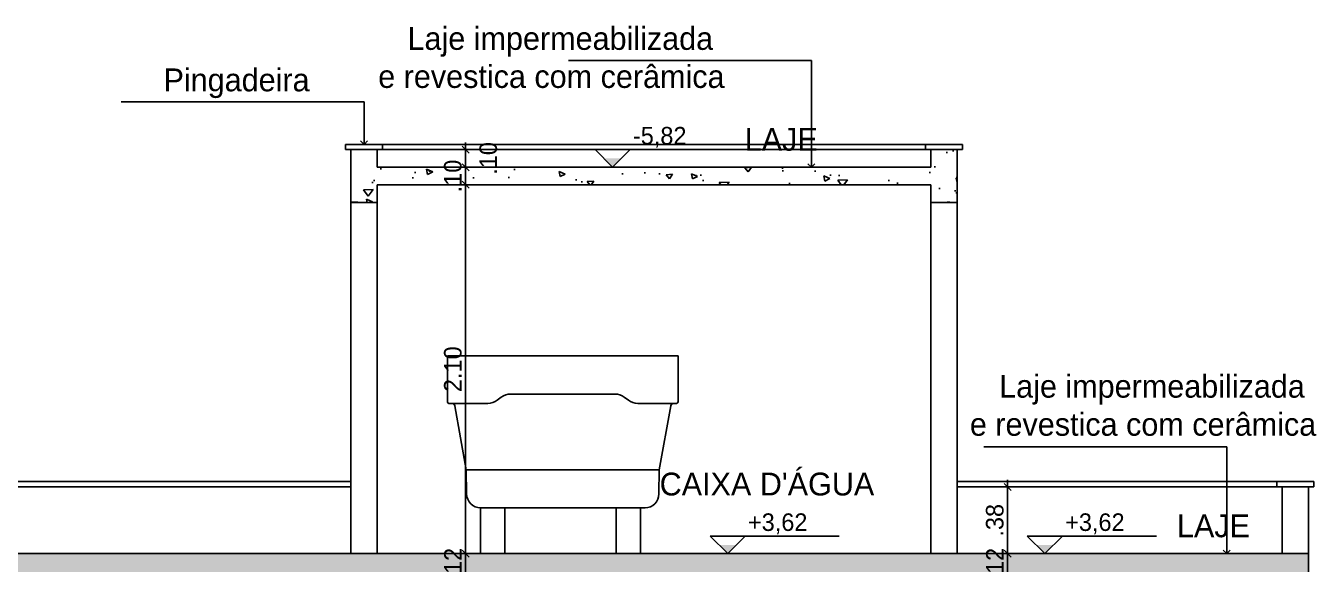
# Model space of a CAD drawing. Header units: feet. Extents: x 1734 to 1931, y 883 to 1088.
# Drawn here: x 1848.39 to 1855.73, y 977.33 to 980.39 of the extents above; entities that cross this region are included whole.
import ezdxf

# ---------------------------------------------------------------- set-up
doc = ezdxf.new("R2010")
doc.units = ezdxf.units.FT
doc.header["$LTSCALE"] = 0.3
doc.header["$MEASUREMENT"] = 0
doc.header["$PDMODE"] = 32
doc.header["$PDSIZE"] = 0.1
doc.layers.get('0').update_dxf_attribs({"linetype": 'CONTINUOUS'})
doc.layers.get('Defpoints').update_dxf_attribs({"linetype": 'CONTINUOUS'})
for name, color, linetype in [('1', 1, 'CONTINUOUS'), ('2', 44, 'CONTINUOUS'), ('5', 5, 'CONTINUOUS'), ('Cotas', 1, 'CONTINUOUS'), ('Texto', 44, 'CONTINUOUS')]:
    doc.layers.add(name, color=color, linetype=linetype)
doc.styles.add('ROMANS', font='romans')
doc.styles.add('style1', font='GOTHIC.TTF')
doc.dimstyles.new('ESC-50', dxfattribs={"dimtxt": 0.1, "dimasz": 0.04, "dimexe": 0.06, "dimexo": 0.15, "dimgap": 0.02, "dimtad": 1, "dimzin": 4, "dimdsep": 46, "dimtxsty": 'style1', "dimblk": 'OBLIQUE', "dimcen": 0.01, "dimdle": 0.04, "dimclrd": 14, "dimclre": 14, "dimclrt": 2, "dimazin": 0, "dimtfac": 1, "dimtix": 1, "dimtmove": 2, "dimatfit": 0, "dimldrblk": 'OPEN90', "dimfxl": 1, "dimtolj": 1, "dimtzin": 4, "dimlwd": -1, "dimlwe": -1, "dimarcsym": 0})

# ---------------------------------------------------------------- blocks, each defined once
blk = doc.blocks.new('*D361')
at = {"layer": 'Cotas', "color": 14, "linetype": 'Continuous', "transparency": 16777216}
for p, q in [((1850.8262, 977.3865), (1850.8316, 977.3865)), ((1850.8916, 977.2665), (1850.8916, 977.3865)), ((1850.8262, 977.2665), (1850.8316, 977.2665))]:
    blk.add_line(p, q, dxfattribs=at)
at = {"layer": 'Defpoints', "color": 0, "linetype": 'Continuous', "transparency": 16777216}
for p in [(1850.8916, 977.3865), (1850.9762, 977.3865), (1850.9762, 977.2665)]:
    blk.add_point(p, dxfattribs=at)
at = {"layer": 'Cotas', "color": 2, "linetype": 'Continuous', "transparency": 16777216, "insert": (1850.8194, 977.3265), "char_height": 0.1, "attachment_point": 5, "rotation": 90, "style": 'style1'}
blk.add_mtext('\\A1;.12', dxfattribs=at)
blk = doc.blocks.new('_Oblique')
at = {"color": 0, "linetype": 'ByBlock', "lineweight": -2}
blk.add_line((-0.5, -0.5), (0.5, 0.5), dxfattribs=at)
blk = doc.blocks.new('_Open90')
at = {"color": 0, "linetype": 'ByBlock', "lineweight": -2}
for p, q in [((0, 0), (-1, 0)), ((-0.5, 0.5), (0, 0)), ((0, 0), (-0.5, -0.5))]:
    blk.add_line(p, q, dxfattribs=at)
blk = doc.blocks.new('*D362')
at = {"layer": 'Cotas', "color": 14, "linetype": 'Continuous', "transparency": 16777216}
for p, q in [((1850.8916, 977.3465), (1850.8916, 979.5265)), ((1850.8992, 979.4865), (1850.8316, 979.4865)), ((1850.8262, 977.3865), (1850.8316, 977.3865))]:
    blk.add_line(p, q, dxfattribs=at)
at = {"layer": 'Defpoints', "color": 0, "linetype": 'Continuous', "transparency": 16777216}
for p in [(1850.8916, 979.4865), (1851.0492, 979.4865), (1850.9762, 977.3865)]:
    blk.add_point(p, dxfattribs=at)
at = {"layer": 'Cotas', "color": 14, "linetype": 'Continuous', "transparency": 16777216, "xscale": 0.04, "yscale": 0.04, "zscale": 0.04}
for p, rotation in [((1850.8916, 979.4865), 90), ((1850.8916, 977.3865), 270)]:
    blk.add_blockref('_Oblique', p, dxfattribs=dict(at, rotation=rotation))
at = {"layer": 'Cotas', "color": 2, "linetype": 'Continuous', "transparency": 16777216, "insert": (1850.8191, 978.4365), "char_height": 0.1, "attachment_point": 5, "rotation": 90, "style": 'style1'}
blk.add_mtext('\\A1;2.10', dxfattribs=at)
blk = doc.blocks.new('*D363')
at = {"layer": 'Cotas', "color": 14, "linetype": 'Continuous', "transparency": 16777216}
for p, q in [((1850.8992, 979.5865), (1850.8316, 979.5865)), ((1850.8916, 979.4865), (1850.8916, 979.5865)), ((1850.8992, 979.4865), (1850.8316, 979.4865))]:
    blk.add_line(p, q, dxfattribs=at)
at = {"layer": 'Defpoints', "color": 0, "linetype": 'Continuous', "transparency": 16777216}
for p in [(1850.8916, 979.5865), (1851.0492, 979.5865), (1851.0492, 979.4865)]:
    blk.add_point(p, dxfattribs=at)
at = {"layer": 'Cotas', "color": 2, "linetype": 'Continuous', "transparency": 16777216, "insert": (1850.8191, 979.5365), "char_height": 0.1, "attachment_point": 5, "rotation": 90, "style": 'style1'}
blk.add_mtext('\\A1;.10', dxfattribs=at)
blk = doc.blocks.new('*D364')
at = {"layer": 'Cotas', "color": 14, "linetype": 'Continuous', "transparency": 16777216}
for p, q in [((1850.8916, 979.5465), (1850.8916, 979.7265)), ((1850.998, 979.6865), (1850.8316, 979.6865)), ((1850.8992, 979.5865), (1850.8316, 979.5865))]:
    blk.add_line(p, q, dxfattribs=at)
at = {"layer": 'Defpoints', "color": 0, "linetype": 'Continuous', "transparency": 16777216}
for p in [(1850.8916, 979.6865), (1851.148, 979.6865), (1851.0492, 979.5865)]:
    blk.add_point(p, dxfattribs=at)
at = {"layer": 'Cotas', "color": 14, "linetype": 'Continuous', "transparency": 16777216, "xscale": 0.04, "yscale": 0.04, "zscale": 0.04}
for p, rotation in [((1850.8916, 979.6865), 90), ((1850.8916, 979.5865), 270)]:
    blk.add_blockref('_Oblique', p, dxfattribs=dict(at, rotation=rotation))
at = {"layer": 'Cotas', "color": 2, "linetype": 'Continuous', "transparency": 16777216, "insert": (1851.0207, 979.6365), "char_height": 0.1, "attachment_point": 5, "rotation": 90, "style": 'style1'}
blk.add_mtext('\\A1;.10', dxfattribs=at)
blk = doc.blocks.new('*D369')
at = {"layer": 'Cotas', "color": 14, "linetype": 'Continuous', "transparency": 16777216}
for p, q in [((1853.8523, 977.3865), (1853.9155, 977.3865)), ((1853.9755, 977.2665), (1853.9755, 977.3865)), ((1854.1163, 977.2665), (1854.0355, 977.2665))]:
    blk.add_line(p, q, dxfattribs=at)
at = {"layer": 'Defpoints', "color": 0, "linetype": 'Continuous', "transparency": 16777216}
for p in [(1853.9755, 977.3865), (1854.0023, 977.3865), (1853.9663, 977.2665)]:
    blk.add_point(p, dxfattribs=at)
at = {"layer": 'Cotas', "color": 2, "linetype": 'Continuous', "transparency": 16777216, "insert": (1853.9033, 977.3265), "char_height": 0.1, "attachment_point": 5, "rotation": 90, "style": 'style1'}
blk.add_mtext('\\A1;.12', dxfattribs=at)
blk = doc.blocks.new('*D370')
at = {"layer": 'Cotas', "color": 14, "linetype": 'Continuous', "transparency": 16777216}
for p, q in [((1853.9184, 977.7665), (1853.9155, 977.7665)), ((1853.9755, 977.3465), (1853.9755, 977.8065)), ((1853.8523, 977.3865), (1853.9155, 977.3865))]:
    blk.add_line(p, q, dxfattribs=at)
at = {"layer": 'Defpoints', "color": 0, "linetype": 'Continuous', "transparency": 16777216}
for p in [(1853.9755, 977.7665), (1854.0684, 977.7665), (1854.0023, 977.3865)]:
    blk.add_point(p, dxfattribs=at)
at = {"layer": 'Cotas', "color": 14, "linetype": 'Continuous', "transparency": 16777216, "xscale": 0.04, "yscale": 0.04, "zscale": 0.04}
for p, rotation in [((1853.9755, 977.7665), 90), ((1853.9755, 977.3865), 270)]:
    blk.add_blockref('_Oblique', p, dxfattribs=dict(at, rotation=rotation))
at = {"layer": 'Cotas', "color": 2, "linetype": 'Continuous', "transparency": 16777216, "insert": (1853.903, 977.5765), "char_height": 0.1, "attachment_point": 5, "rotation": 90, "style": 'style1'}
blk.add_mtext('\\A1;.38', dxfattribs=at)
blk = doc.blocks.new('F495999')
for p, q in [((-0.5575, 0.735), (0, 0.735)), ((-0.5575, 0.735), (-0.5575, 0.5124)), ((0.5575, 0.735), (0, 0.735)), ((0.5575, 0.735), (0.5575, 0.5124)), ((-0.5372, 0.5052), (-0.5506, 0.5054)), ((-0.5349, 0.505), (-0.3625, 0.505)), ((-0.3175, 0.52), (-0.2975, 0.535)), ((-0.2525, 0.55), (0, 0.55)), ((0.2525, 0.55), (0, 0.55)), ((0.3175, 0.52), (0.2975, 0.535)), ((0.5349, 0.505), (0.3625, 0.505)), ((0.5372, 0.5052), (0.5506, 0.5054)), ((-0.467, 0.183), (-0.5227, 0.4929)), ((0.467, 0.183), (0.5227, 0.4929)), ((-0.467, 0.183), (0, 0.183)), ((-0.467, 0.183), (-0.465, 0.067)), ((0.467, 0.183), (0, 0.183)), ((0.467, 0.183), (0.465, 0.067)), ((-0.398, 0), (0, 0)), ((0.398, 0), (0, 0))]:
    blk.add_line(p, q)
for centre, radius, start, end in [((-0.5505, 0.5124), 0.007, 180, 269), ((-0.5375, 0.4902), 0.015, 10.18944, 89), ((-0.3625, 0.58), 0.075, 270, 306.8699), ((-0.2525, 0.475), 0.075, 90, 126.8699), ((0.2525, 0.475), 0.075, 53.1301, 90), ((0.3625, 0.58), 0.075, 233.1301, 270), ((0.5375, 0.4902), 0.015, 91, 169.81056), ((0.5505, 0.5124), 0.007, 271, 0), ((-0.398, 0.067), 0.067, 180, 270), ((0.398, 0.067), 0.067, 270, 0)]:
    blk.add_arc(centre, radius, start, end)
blk = doc.blocks.new('Niv_cr')
for p, q in [((0, 0), (-0.1, 0.1)), ((-0.1, 0.1), (0.6348, 0.1)), ((0, 0), (0.1, 0.1))]:
    blk.add_line(p, q)
blk.add_solid([(-0.05, 0.05), (0.05, 0.05), (0, 0)])
at = {"color": 2, "style": 'ROMANS'}
blk.add_attdef('NIVEL', (0.1153, 0.1293), '', height=0.1, dxfattribs=at)

msp = doc.modelspace()

# ---------------------------------------------------------------- hatches: boundary and pattern name
at = {"layer": '5', "linetype": 'Continuous'}
h = msp.add_hatch(dxfattribs=at)
h.set_pattern_fill('AR-CONC,_I', color=256, scale=0.05, angle=315, style=2)
h.set_pattern_definition([(5, (1850.23868, 979.3865), (0.231404, -0.275776), [0.0375, -0.4125]), (310, (1850.2387, 979.3865), (0.216884, 0.314996), [0.03, -0.33]), (55.451, (1850.25797, 979.36352), (0.448288, 0.03922), [0.03187, -0.35057]), (1.184, (1850.3094, 979.4572), (0.318807, -0.435847), [0.05625, -0.61875]), (51.636, (1850.33596, 979.4209), (0.674856, 0.01395), [0.047805, -0.52586]), (306.184, (1850.3094, 979.4572), (0.67486, 0.01395), [0.045, -0.495]), (336, (1850.32707, 979.40418), (0.06869, -0.353386), [0.0375, -0.4125]), (281, (1850.32707, 979.4042), (0.342404, 0.170354), [0.03, -0.33]), (26.451, (1850.3328, 979.37473), (0.411095, -0.183032), [0.03187, -0.35057]), (352.5, (1850.23868, 979.3865), (0.121995, 0.1133966), [0, -0.326, 0, -0.335, 0, -0.33125]), (322.5, (1850.23868, 979.3865), (0.232455, 0.0464365), [0, -0.191, 0, -0.3185, 0, -0.12625]), (282.5, (1850.15984, 979.46535), (0.1807604, -0.196709), [0, -0.125, 0, -0.39, 0, -0.5175]), (272.5, (1850.12449, 979.5007), (0.24158, -0.170795), [0, -0.1625, 0, -0.259, 0, -0.3675])])
h.paths.add_polyline_path([(1853.5387, 979.4865), (1853.5387, 979.3865), (1853.6887, 979.3865), (1853.6887, 979.6865), (1853.5387, 979.6865), (1853.5387, 979.5865), (1850.3887, 979.5865), (1850.3887, 979.6865), (1850.2387, 979.6865), (1850.2387, 979.3865), (1850.3887, 979.3865), (1850.3887, 979.4865)])
h = msp.add_hatch(dxfattribs=at)
h.set_pattern_fill('AR-CONC,_I', color=256, scale=0.05, angle=315, style=2)
h.set_pattern_definition([(5, (1831.13868, 976.7665), (0.2314035, -0.275776), [0.0375, -0.4125]), (310, (1831.1387, 976.7665), (0.216884, 0.314996), [0.03, -0.33]), (55.4514, (1831.15797, 976.74352), (0.4482876, 0.0392197), [0.03187, -0.350571]), (1.1842, (1831.2094, 976.8372), (0.318807, -0.4358465), [0.05625, -0.61875]), (51.6356, (1831.23596, 976.8009), (0.674856, 0.01395), [0.047805, -0.525857]), (306.1842, (1831.2094, 976.8372), (0.674856, 0.01395), [0.045, -0.495]), (336, (1831.22707, 976.78418), (0.0686912, -0.3533858), [0.0375, -0.4125]), (281, (1831.22707, 976.7842), (0.342404, 0.1703543), [0.03, -0.33]), (26.4514, (1831.2328, 976.75473), (0.4110953, -0.183032), [0.03187, -0.350571]), (352.5, (1831.13868, 976.7665), (0.1219949, 0.1133966), [0, -0.326, 0, -0.335, 0, -0.33125]), (322.5, (1831.13868, 976.7665), (0.2324547, 0.0464365), [0, -0.191, 0, -0.3185, 0, -0.12625]), (282.5, (1831.05984, 976.84535), (0.1807604, -0.1967091), [0, -0.125, 0, -0.39, 0, -0.5175]), (272.5, (1831.02449, 976.8807), (0.24158, -0.170795), [0, -0.1625, 0, -0.259, 0, -0.3675])])
h.paths.add_polyline_path([(1835.1387, 977.2665), (1835.1387, 976.7665), (1835.2887, 976.7665), (1835.2887, 977.2665), (1839.2887, 977.2665), (1839.2887, 976.8865), (1839.4387, 976.8865), (1839.4387, 977.2665), (1842.9387, 977.2665), (1842.9387, 976.8865), (1843.0887, 976.8865), (1843.0887, 977.2665), (1844.5887, 977.2665), (1844.5887, 976.8865), (1844.7387, 976.8865), (1844.7387, 977.2665), (1848.2387, 977.2665), (1848.2387, 976.8865), (1848.3887, 976.8865), (1848.3887, 977.2665), (1850.2387, 977.2665), (1850.2387, 976.8865), (1850.3887, 976.8865), (1850.3887, 977.2665), (1851.8887, 977.2665), (1851.8887, 976.8865), (1852.0387, 976.8865), (1852.0387, 977.2665), (1853.5387, 977.2665), (1853.5387, 976.8865), (1853.6887, 976.8865), (1853.6887, 977.2665), (1855.5387, 977.2665), (1855.5387, 976.8865), (1855.6887, 976.8865), (1855.6887, 977.3865), (1831.2887, 977.3865), (1831.2887, 977.7665), (1831.1387, 977.7665), (1831.1387, 976.7665), (1831.2887, 976.7665), (1831.2887, 977.2665)])
h.paths.add_polyline_path([(1847.0411, 977.2013), (1847.0411, 977.4441), (1846.8252, 977.4441), (1846.8252, 977.2013)], flags=25)

# ---------------------------------------------------------------- linework, layer by layer
at = {"layer": '1', "linetype": 'Continuous'}
for p, q in [((1850.4187, 979.7165), (1853.5087, 979.7165)), ((1850.4187, 979.6865), (1853.5087, 979.6865)), ((1831.3187, 977.7965), (1850.2387, 977.7965)), ((1831.3187, 977.7665), (1850.2387, 977.7665)), ((1853.6887, 977.7965), (1855.5087, 977.7965)), ((1853.6887, 977.7665), (1855.5087, 977.7665))]:
    msp.add_line(p, q, dxfattribs=at)
at = {"layer": '2'}
for points in [[(1850.9762, 977.6477), (1850.9762, 977.3865), (1851.1145, 977.3865), (1851.1145, 977.6477)], [(1851.7478, 977.6477), (1851.7478, 977.3865), (1851.8861, 977.3865), (1851.8861, 977.6477)]]:
    msp.add_lwpolyline(points, close=True, dxfattribs=at)
at = {"layer": '5', "linetype": 'Continuous'}
for p, q in [((1850.4187, 979.7165), (1850.2087, 979.7165)), ((1850.2087, 979.7165), (1850.2087, 979.6865)), ((1850.4187, 979.6865), (1850.2087, 979.6865)), ((1850.2387, 979.6865), (1850.2387, 977.3865)), ((1850.3887, 979.6865), (1850.3887, 979.5865)), ((1850.4187, 979.7165), (1850.4187, 979.6865)), ((1853.5087, 979.7165), (1853.7187, 979.7165)), ((1853.5087, 979.7165), (1853.5087, 979.6865)), ((1853.5087, 979.6865), (1853.7187, 979.6865)), ((1853.5387, 979.6865), (1853.5387, 979.5865)), ((1853.6887, 979.6865), (1853.6887, 977.3865)), ((1853.7187, 979.7165), (1853.7187, 979.6865)), ((1850.3887, 979.5865), (1853.5387, 979.5865)), ((1850.3887, 979.4865), (1853.5387, 979.4865)), ((1850.3887, 979.4865), (1850.3887, 977.3865)), ((1853.5387, 979.4865), (1853.5387, 977.3865)), ((1850.2387, 979.3865), (1850.3887, 979.3865)), ((1853.5387, 979.3865), (1853.6887, 979.3865)), ((1855.5087, 977.7965), (1855.7187, 977.7965)), ((1855.5087, 977.7665), (1855.5087, 977.7965)), ((1855.5087, 977.7665), (1855.7187, 977.7665)), ((1855.5387, 977.3865), (1855.5387, 977.7665)), ((1855.6887, 973.7665), (1855.6887, 977.7665)), ((1855.7187, 977.7665), (1855.7187, 977.7965)), ((1831.2887, 977.3865), (1855.6887, 977.3865))]:
    msp.add_line(p, q, dxfattribs=at)

# ---------------------------------------------------------------- block references
at = {"layer": '2', "xscale": 1.176367644947371, "yscale": 1.176367644947371, "zscale": 1.176367644947371}
msp.add_blockref('F495999', (1851.4444, 977.6477), dxfattribs=at)
at = {"layer": 'Texto', "linetype": 'Continuous', "ltscale": 0.4}
ref = msp.add_blockref('Niv_cr', (1851.7283, 979.5865), dxfattribs=at)
ref.add_attrib('NIVEL', '-5,82', (1851.8436, 979.7158), dxfattribs={"layer": '0', "height": 0.1, "style": 'style1'})
ref = msp.add_blockref('Niv_cr', (1852.383, 977.3865), dxfattribs=at)
ref.add_attrib('NIVEL', '+3,62', (1852.4983, 977.5158), dxfattribs={"layer": '0', "height": 0.1, "style": 'style1'})
ref = msp.add_blockref('Niv_cr', (1854.188, 977.3865), dxfattribs=at)
ref.add_attrib('NIVEL', '+3,62', (1854.3033, 977.5158), dxfattribs={"layer": '0', "height": 0.1, "style": 'style1'})

# ---------------------------------------------------------------- texts
at = {"layer": 'Texto', "attachment_point": 1, "style": 'style1'}
for s, insert, char_height, width in [('\\pi1.47898;\\P\\pi0.49161;{\\H1.3x;Laje impermeabilizada\\P\\pi0.32485;e revestica com cerâmica}', (1850.0692, 980.5512), 0.1, 2.957969), ('\\pxqc;\\P{\\H1.3x;Pingadeira}', (1848.585, 980.3152), 0.1, 2.00603), ('\\pxqc;LAJE', (1850.5677, 979.81), 0.13, 4.240201), ('\\pi1.47898;\\P\\pi0.49161;{\\H1.3x;Laje impermeabilizada\\P\\pi0.32485;e revestica com cerâmica}', (1853.4362, 978.5712), 0.1, 2.957969), ("\\pi0.34471;CAIXA D'ÁGUA", (1851.651, 977.8478), 0.13, 2.00603), ('\\pxqc;LAJE', (1853.0273, 977.61), 0.13, 4.240201)]:
    msp.add_mtext(s, dxfattribs=dict(at, insert=insert, char_height=char_height, width=width))

# ---------------------------------------------------------------- dimensions: what is measured, and where the dimension line sits
at = {"layer": 'Cotas', "linetype": 'Continuous'}
dim = msp.add_linear_dim(base=(1850.8916, 979.6865), p1=(1851.0492, 979.5865), p2=(1851.148, 979.6865), angle=90, dimstyle='ESC-50', dxfattribs=at)
dim.commit()
dim.dimension.update_dxf_attribs({"geometry": '*D364', "text_midpoint": (1851.0207, 979.6365), "dimtype": 160})
for base, p1, p2, picture, middle in [((1850.8916, 979.5865), (1851.0492, 979.4865), (1851.0492, 979.5865), '*D363', (1850.8191, 979.5365)), ((1850.8916, 979.4865), (1850.9762, 977.3865), (1851.0492, 979.4865), '*D362', (1850.8191, 978.4365)), ((1853.9755, 977.7665), (1854.0023, 977.3865), (1854.0684, 977.7665), '*D370', (1853.903, 977.5765)), ((1850.8916, 977.3865), (1850.9762, 977.2665), (1850.9762, 977.3865), '*D361', (1850.8194, 977.3265)), ((1853.9755, 977.3865), (1853.9663, 977.2665), (1854.0023, 977.3865), '*D369', (1853.9033, 977.3265))]:
    dim = msp.add_linear_dim(base=base, p1=p1, p2=p2, angle=90, dimstyle='ESC-50', dxfattribs=at)
    dim.commit()
    dim.dimension.update_dxf_attribs({"geometry": picture, "text_midpoint": middle})

# ---------------------------------------------------------------- leaders
for points in [[(1852.8591, 979.5865), (1852.8591, 980.1946), (1851.4775, 980.1946)], [(1850.3137, 979.7165), (1850.3137, 979.9586), (1848.932, 979.9586)], [(1855.2225, 977.3865), (1855.2225, 977.9946), (1853.8408, 977.9946)]]:
    msp.add_leader(points, dimstyle='ESC-50', override={"dimgap": 0.02, "dimtad": 0, "dimfxl": 0.278871, "dimfxlon": 1, "dimarcsym": 1}, dxfattribs=at)

doc.saveas('drawing.dxf')
